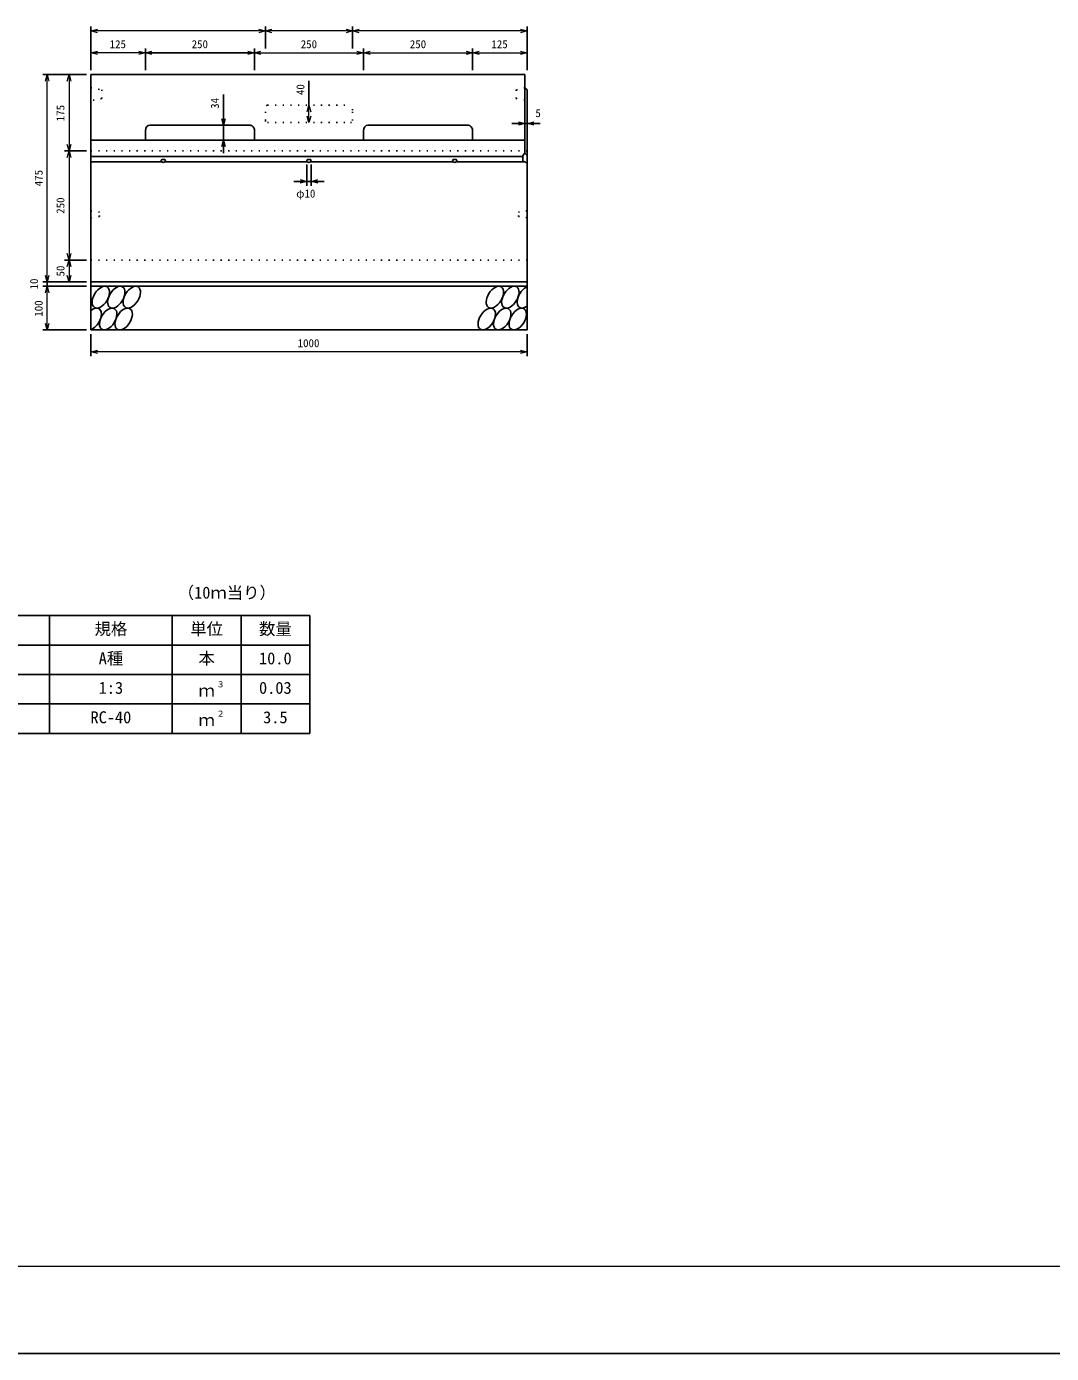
# Model space of a CAD drawing. Units: millimetres, scale not verified. Extents: x -4200 to 4200, y -2970 to 2970.
# Drawn here: x -1851 to 498, y -2970 to 70 of the extents above; entities that cross this region are included whole.
import ezdxf
from ezdxf.enums import TextEntityAlignment as Align

# ---------------------------------------------------------------- set-up
doc = ezdxf.new("R2010")
doc.units = ezdxf.units.MM
doc.header["$LTSCALE"] = 10
doc.linetypes.add('DOTTED', pattern=[1.75, 0.25, -1.5])
for name, color, linetype, lineweight in [('0-0_DIM', 7, 'Continuous', 13), ('0-1_Defpoints', 5, 'Continuous', 25), ('0-2_HATCH', 6, 'Continuous', 25), ('0-3_HYO', 3, 'Continuous', 25), ('0-4_HYO2', 4, 'Continuous', 25), ('0-5_OUTLINE', 3, 'Continuous', 25), ('0-6_OUTLINE2', 4, 'DOTTED', 25), ('0-7_TXT', 7, 'Continuous', 25), ('0-8_WAKU', 3, 'Continuous', 13)]:
    doc.layers.add(name, color=color, linetype=linetype, lineweight=lineweight)
doc.styles.add('ＭＳ ゴシック', font='')
doc.styles.get('ＭＳ ゴシック').set_extended_font_data('MS Gothic')

msp = doc.modelspace()

# ---------------------------------------------------------------- linework, layer by layer
at = {"layer": '0-0_DIM', "lineweight": 25}
for p, q in [((-1703.93, -30.06), (-1703.93, 69.94)), ((-1303.93, 19.94), (-1303.93, 69.94)), ((-1103.93, 19.94), (-1103.93, 69.94)), ((-703.93, -30.06), (-703.93, 69.94)), ((-1578.93, -30.06), (-1578.93, 19.94)), ((-1578.93, 9.94), (-1328.93, 9.94)), ((-1328.93, -30.06), (-1328.93, 19.94)), ((-1078.93, -30.06), (-1078.93, 19.94)), ((-828.93, -30.06), (-828.93, 19.94)), ((-1713.93, -40.06), (-1813.93, -40.06)), ((-1203.93, -54.49), (-1203.93, -110.06)), ((-1399.88, -85.94), (-1399.88, -156.06)), ((-1399.88, -156.06), (-1399.88, -190.06)), ((-708.93, -152.05), (-738.93, -152.05)), ((-708.93, -152.05), (-703.93, -152.05)), ((-703.93, -152.05), (-673.93, -152.05)), ((-1399.88, -190.06), (-1399.88, -220.06)), ((-1713.93, -215.06), (-1763.93, -215.06)), ((-1208.93, -246.06), (-1208.93, -294.68)), ((-1198.93, -246.06), (-1198.93, -294.68)), ((-1208.93, -284.68), (-1238.93, -284.68)), ((-1208.93, -284.68), (-1198.93, -284.68)), ((-1198.93, -284.68), (-1168.93, -284.68)), ((-1713.93, -465.06), (-1763.93, -465.06)), ((-1713.93, -515.06), (-1813.93, -515.06)), ((-1803.93, -515.06), (-1803.93, -525.06)), ((-1713.93, -525.06), (-1813.93, -525.06)), ((-1713.93, -625.06), (-1813.93, -625.06)), ((-1703.93, -635.06), (-1703.93, -685.06)), ((-703.93, -635.06), (-703.93, -685.06))]:
    msp.add_line(p, q, dxfattribs=at)
at = {"layer": '0-0_DIM'}
for p, q in [((-1303.93, 59.94), (-1703.93, 59.94)), ((-1103.93, 59.94), (-1303.93, 59.94)), ((-703.93, 59.94), (-1103.93, 59.94)), ((-1578.93, 9.94), (-1703.93, 9.94)), ((-1328.93, 9.94), (-1078.93, 9.94)), ((-1078.93, 9.94), (-828.93, 9.94)), ((-828.93, 9.94), (-703.93, 9.94)), ((-1803.93, -515.06), (-1803.93, -40.06)), ((-1753.93, -40.06), (-1753.93, -215.06)), ((-1203.93, -150.06), (-1203.93, -110.06)), ((-1753.93, -215.06), (-1753.93, -465.06)), ((-1753.93, -465.06), (-1753.93, -515.06)), ((-1803.93, -625.06), (-1803.93, -525.06)), ((-703.93, -675.06), (-1703.93, -675.06))]:
    msp.add_line(p, q, dxfattribs=at)
for points in [[(-1688.93, 55.92), (-1703.93, 59.94), (-1688.93, 63.96)], [(-1318.93, 63.96), (-1303.93, 59.94), (-1318.93, 55.92)], [(-1288.93, 55.92), (-1303.93, 59.94), (-1288.93, 63.96)], [(-1118.93, 63.96), (-1103.93, 59.94), (-1118.93, 55.92)], [(-1088.93, 55.92), (-1103.93, 59.94), (-1088.93, 63.96)], [(-718.93, 63.96), (-703.93, 59.94), (-718.93, 55.92)], [(-1688.93, 5.92), (-1703.93, 9.94), (-1688.93, 13.96)], [(-1593.93, 13.96), (-1578.93, 9.94), (-1593.93, 5.92)], [(-1563.93, 5.92), (-1578.93, 9.94), (-1563.93, 13.96)], [(-1343.93, 13.96), (-1328.93, 9.94), (-1343.93, 5.92)], [(-1313.93, 5.92), (-1328.93, 9.94), (-1313.93, 13.96)], [(-1093.93, 13.96), (-1078.93, 9.94), (-1093.93, 5.92)], [(-1063.93, 5.92), (-1078.93, 9.94), (-1063.93, 13.96)], [(-843.93, 13.96), (-828.93, 9.94), (-843.93, 5.92)], [(-813.93, 5.92), (-828.93, 9.94), (-813.93, 13.96)], [(-718.93, 13.96), (-703.93, 9.94), (-718.93, 5.92)], [(-1807.95, -55.06), (-1803.93, -40.06), (-1799.91, -55.06)], [(-1757.95, -55.06), (-1753.93, -40.06), (-1749.91, -55.06)], [(-1207.95, -125.06), (-1203.93, -110.06), (-1199.91, -125.06)], [(-1395.86, -141.06), (-1399.88, -156.06), (-1403.9, -141.06)], [(-1199.91, -135.06), (-1203.93, -150.06), (-1207.95, -135.06)], [(-723.93, -148.03), (-708.93, -152.05), (-723.93, -156.07)], [(-688.93, -156.07), (-703.93, -152.05), (-688.93, -148.03)], [(-1749.91, -200.06), (-1753.93, -215.06), (-1757.95, -200.06)], [(-1403.9, -205.06), (-1399.88, -190.06), (-1395.86, -205.06)], [(-1757.95, -230.06), (-1753.93, -215.06), (-1749.91, -230.06)], [(-1223.93, -280.66), (-1208.93, -284.68), (-1223.93, -288.7)], [(-1183.93, -288.7), (-1198.93, -284.68), (-1183.93, -280.66)], [(-1749.91, -450.06), (-1753.93, -465.06), (-1757.95, -450.06)], [(-1757.95, -480.06), (-1753.93, -465.06), (-1749.91, -480.06)], [(-1799.91, -500.06), (-1803.93, -515.06), (-1807.95, -500.06)], [(-1799.91, -500.06), (-1803.93, -515.06), (-1807.95, -500.06)], [(-1749.91, -500.06), (-1753.93, -515.06), (-1757.95, -500.06)], [(-1807.95, -540.06), (-1803.93, -525.06), (-1799.91, -540.06)], [(-1807.95, -540.06), (-1803.93, -525.06), (-1799.91, -540.06)], [(-1799.91, -610.06), (-1803.93, -625.06), (-1807.95, -610.06)], [(-1688.93, -679.08), (-1703.93, -675.06), (-1688.93, -671.04)], [(-718.93, -671.04), (-703.93, -675.06), (-718.93, -679.08)]]:
    msp.add_lwpolyline(points, dxfattribs=at)
at = {"layer": '0-1_Defpoints'}
msp.add_lwpolyline([(-4200, -2970), (4200, -2970), (4200, 2970), (-4200, 2970)], close=True, dxfattribs=at)
at = {"layer": '0-2_HATCH'}
for centre in [(-1681.04, -550.06), (-1645.56, -550.06), (-1610.09, -550.06), (-777.88, -550.06), (-742.41, -550.06), (-1664.16, -600.06), (-1628.68, -600.06), (-796.48, -600.06), (-761, -600.06), (-725.53, -600.06)]:
    msp.add_ellipse(centre, major_axis=(14.54, 23.54), ratio=0.5792, dxfattribs=at)
for centre, start_param, end_param in [((-706.93, -550.06), 0.6666252, 4.1103269), ((-1699.63, -600.06), 3.7419964, 7.318141)]:
    msp.add_ellipse(centre, major_axis=(14.54, 23.54), ratio=0.5792, start_param=start_param, end_param=end_param, dxfattribs=at)
at = {"layer": '0-3_HYO'}
for p, q in [((-1798.45, -1279.46), (-1798.45, -1549.46)), ((-1517.2, -1279.46), (-1517.2, -1549.46)), ((-1359.7, -1279.46), (-1359.7, -1549.46)), ((-2248.45, -1346.96), (-1202.2, -1346.96))]:
    msp.add_line(p, q, dxfattribs=at)
msp.add_lwpolyline([(-2248.45, -1549.46), (-1202.2, -1549.46), (-1202.2, -1279.46), (-2248.45, -1279.46)], close=True, dxfattribs=at)
at = {"layer": '0-4_HYO2'}
for p, q in [((-2248.45, -1414.46), (-1202.2, -1414.46)), ((-2248.45, -1481.96), (-1202.2, -1481.96))]:
    msp.add_line(p, q, dxfattribs=at)
at = {"layer": '0-5_OUTLINE'}
for p, q in [((-1703.93, -40.06), (-708.93, -40.06)), ((-1703.93, -40.06), (-1703.93, -515.06)), ((-708.93, -40.06), (-708.93, -220.06)), ((-708.93, -70.06), (-703.93, -75.06)), ((-703.93, -75.06), (-703.93, -515.06)), ((-1578.93, -168.67), (-1578.93, -190.06)), ((-1568.93, -156.06), (-1338.93, -156.06)), ((-1328.93, -168.67), (-1328.93, -190.06)), ((-1078.93, -168.67), (-1078.93, -190.06)), ((-1068.93, -156.06), (-838.93, -156.06)), ((-828.93, -168.67), (-828.93, -190.06)), ((-1703.93, -190.06), (-708.93, -190.06)), ((-1703.93, -228.06), (-713.93, -228.06)), ((-1703.93, -240.06), (-1541.22, -240.06)), ((-1534.64, -240.06), (-1207.22, -240.06)), ((-1200.64, -240.06), (-873.22, -240.06)), ((-866.64, -240.06), (-709.1, -240.06)), ((-708.93, -220.06), (-713.93, -225.06)), ((-713.93, -238.06), (-713.93, -225.06)), ((-713.93, -238.06), (-703.93, -242.2)), ((-708.93, -220.06), (-703.93, -225.06)), ((-1703.93, -515.06), (-703.93, -515.06))]:
    msp.add_line(p, q, dxfattribs=at)
for points in [[(-1703.93, -525.06), (-703.93, -525.06), (-703.93, -515.06), (-1703.93, -515.06)], [(-1703.93, -625.06), (-703.93, -625.06), (-703.93, -525.06), (-1703.93, -525.06)]]:
    msp.add_lwpolyline(points, close=True, dxfattribs=at)
for centre, major_axis, ratio, start_param, end_param in [((-1568.93, -168.67), (0, -12.61), 0.792834, 3.1415927, 4.712389), ((-1338.93, -168.67), (0, -12.61), 0.792834, 1.5707963, 3.1415927), ((-1068.93, -168.67), (0, -12.61), 0.792834, 3.1415927, 4.712389), ((-838.93, -168.67), (0, -12.61), 0.792834, 1.5707963, 3.1415927), ((-1537.93, -236.06), (5, 0), 0.342826, 6.2831853, 9.424778), ((-1537.93, -236.06), (0, -5.31), 0.940887, 4.712389, 7.8539816), ((-1203.93, -236.06), (5, 0), 0.342826, 6.2831853, 9.424778), ((-1203.93, -236.06), (0, -5.31), 0.940887, 4.712389, 7.8539816), ((-869.93, -236.06), (5, 0), 0.342826, 6.2831853, 9.424778), ((-869.93, -236.06), (0, -5.31), 0.940887, 4.712389, 7.8539816)]:
    msp.add_ellipse(centre, major_axis=major_axis, ratio=ratio, start_param=start_param, end_param=end_param, dxfattribs=at)
at = {"layer": '0-6_OUTLINE2'}
for p, q in [((-1703.92, -70.06), (-1678.92, -75.06)), ((-1678.92, -75.06), (-1678.92, -95.06)), ((-708.93, -70.06), (-728.93, -75.06)), ((-728.93, -75.06), (-728.93, -95.06)), ((-1678.92, -95.06), (-1703.92, -100.06)), ((-1303.93, -145.43), (-1303.93, -121.47)), ((-1298.93, -110.06), (-1108.93, -110.06)), ((-1103.93, -145.43), (-1103.93, -121.47)), ((-728.93, -95.06), (-703.93, -100.06)), ((-1298.93, -150.06), (-1108.93, -150.06)), ((-1703.93, -215.06), (-703.93, -215.06)), ((-1683.93, -355.06), (-1703.93, -352.06)), ((-1683.93, -365.06), (-1683.93, -355.06)), ((-723.93, -355.06), (-703.93, -352.06)), ((-723.93, -365.06), (-723.93, -355.06)), ((-1683.93, -365.06), (-1703.93, -368.06)), ((-723.93, -365.06), (-703.93, -368.06)), ((-1703.93, -465.06), (-703.93, -465.06))]:
    msp.add_line(p, q, dxfattribs=at)
for centre, major_axis, ratio, start_param, end_param in [((-1298.93, -121.47), (0, 11.41), 0.438246, 6.2831853, 7.8539816), ((-1108.93, -121.47), (0, 11.41), 0.438246, 4.712389, 6.2831853), ((-1298.93, -145.43), (-5, 0), 0.925659, 6.2831853, 7.8539816), ((-1108.93, -145.43), (5, 0), 0.925659, 4.712389, 6.2831853)]:
    msp.add_ellipse(centre, major_axis=major_axis, ratio=ratio, start_param=start_param, end_param=end_param, dxfattribs=at)
at = {"layer": '0-8_WAKU'}
msp.add_lwpolyline([(-4000, -2770), (4000, -2770), (4000, 2770), (-4000, 2770)], close=True, dxfattribs=at)

# ---------------------------------------------------------------- texts
at = {"layer": '0-0_DIM', "style": 'ＭＳ ゴシック'}
for s, p in [('125', (-1660.82, 14.94)), ('250', (-1472.81, 14.94)), ('250', (-1222.81, 14.94)), ('250', (-972.81, 14.94)), ('125', (-785.82, 14.94)), ('5', (-684.95, -143.02)), ('φ10', (-1233.19, -327.34)), ('1000', (-1229.88, -670.06))]:
    msp.add_text(s, height=18.33, dxfattribs=at).set_placement(p, align=Align.BOTTOM_LEFT)
for s, p in [('40', (-1208.93, -86.97)), ('175', (-1758.93, -146.94)), ('34', (-1404.88, -118.54)), ('475', (-1808.93, -295.86)), ('250', (-1758.93, -358.93)), ('50', (-1758.93, -502.62)), ('10', (-1819.43, -532.24)), ('100', (-1808.93, -594.76))]:
    msp.add_text(s, height=18.33, rotation=90, dxfattribs=at).set_placement(p, align=Align.BOTTOM_LEFT)
at = {"layer": '0-7_TXT', "style": 'ＭＳ ゴシック'}
for s, height, p in [('（10ｍ当り）', 27.49, (-1504.7, -1248.84)), ('規格', 27.49, (-1695.32, -1331.96)), ('単位', 27.49, (-1475.95, -1331.96)), ('数量', 27.49, (-1318.45, -1331.96)), ('A種', 27.49, (-1685.95, -1399.46)), ('本', 27.49, (-1457.2, -1399.46)), ('10.0', 27.49, (-1318.45, -1399.46)), ('1:3', 27.49, (-1685.95, -1466.96)), ('ｍ', 27.49, (-1457.2, -1473.21)), ('３', 13.75, (-1416.24, -1447.98)), ('0.03', 27.49, (-1318.45, -1466.96)), ('RC-40', 27.49, (-1704.7, -1534.46)), ('ｍ', 27.49, (-1457.2, -1540.71)), ('２', 13.75, (-1416.24, -1515.48)), ('3.5', 27.49, (-1309.07, -1534.46))]:
    msp.add_text(s, height=height, dxfattribs=at).set_placement(p, align=Align.BOTTOM_LEFT)

doc.saveas('drawing.dxf')
